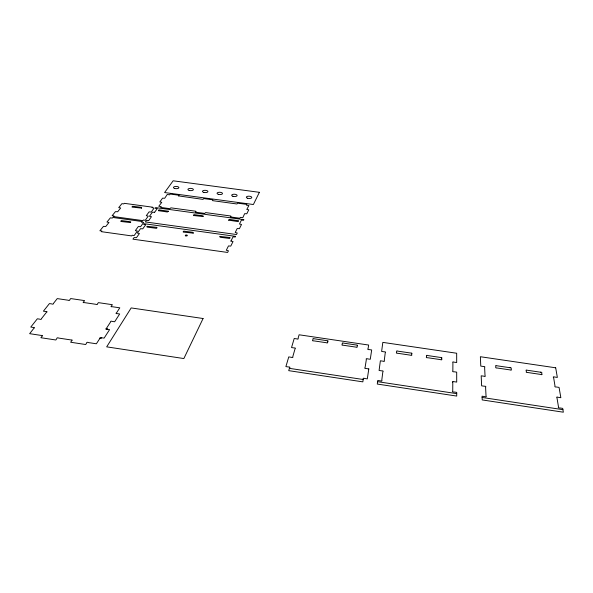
<?xml version="1.0" encoding="UTF-8"?>
<svg xmlns="http://www.w3.org/2000/svg" width="593" height="593" viewBox="0 0 593 593"><rect width="100%" height="100%" fill="white"/><g stroke="black" fill="none" stroke-linecap="round" stroke-linejoin="round"><path stroke-width="0.89" d="M100.024 338.18L96.37 343.784L88.187 342.546A0.801 0.437 -4.8 0 0 87.134 342.354A0.801 0.437 -4.8 0 0 86.711 342.962L85.666 344.518L70.656 342.243L71.738 340.693A0.801 0.437 -5.3 0 0 72.146 340.085A0.801 0.437 -5.3 0 0 71.064 339.952L58.448 338.04A0.808 0.43 -5.8 0 0 57.402 337.847A0.808 0.43 -5.8 0 0 56.943 338.455L55.824 339.989L40.902 337.728L42.066 336.194A0.808 0.43 -6.3 0 0 42.511 335.594A0.808 0.43 -6.3 0 0 41.428 335.46L29.65 333.674L33.949 328.211A0.801 0.415 -6.3 0 0 34.461 327.632A0.801 0.415 -6.3 0 0 33.416 327.462L30.777 327.062L37.344 318.797L39.953 319.182A0.786 0.4 -5.8 0 0 40.984 319.33A0.786 0.4 -5.8 0 0 41.384 318.76L46.506 312.252A0.771 0.393 -5.4 0 0 46.988 311.703A0.771 0.393 -5.4 0 0 45.98 311.547L43.408 311.162L49.434 303.579L51.969 303.95A0.756 0.385 -5 0 0 52.977 304.09A0.756 0.385 -5 0 0 53.348 303.549L57.247 298.605L68.291 300.236A0.749 0.378 -4.3 0 0 69.27 300.406A0.749 0.378 -4.3 0 0 69.677 299.88L70.686 298.561L84.577 300.599L83.606 301.933A0.749 0.378 -3.9 0 0 83.235 302.467A0.749 0.378 -3.9 0 0 84.25 302.586L96.081 304.335A0.741 0.385 -3.5 0 0 97.059 304.505A0.741 0.385 -3.5 0 0 97.445 303.972L98.386 302.638L112.351 304.691L111.454 306.04A0.741 0.385 -3 0 0 111.106 306.574A0.741 0.385 -3 0 0 112.129 306.7L119.801 307.826L116.495 312.904A0.749 0.393 -2.9 0 0 116.095 313.438A0.749 0.393 -2.9 0 0 117.103 313.601L119.675 313.979L114.649 321.777L112.047 321.391A0.763 0.408 -3.3 0 0 111.01 321.243A0.763 0.408 -3.3 0 0 110.683 321.814L106.34 328.485M106.955 329.226L109.594 329.619L104.116 338.129L101.433 337.721M289.399 368.349L363.198 379.498M377.593 381.677L456.714 393.626M482.116 397.466L562.913 409.667M141.542 208.099L132.78 207.172C131.209 207.58 132.365 205.675 133.418 206.357L141.594 207.387L141.542 208.113M230.914 241.069L233.042 241.521L230.766 246.11L228.49 245.925L226.296 250.276L228.446 250.787L227.623 252.448L132.943 239.172L134.092 237.578L136.442 237.697L139.422 233.501L137.346 233.079L140.526 228.668L142.765 228.846L145.678 224.806L143.654 224.347L144.114 223.709L235.599 236.37L235.265 237.03L233.042 236.852L230.922 241.047M154.654 212.235L157.271 208.625L155.307 208.21L155.729 207.617L243.886 219.662L243.582 220.27L241.388 220.159L239.468 224.028L241.514 224.436L239.416 228.676L237.23 228.498L235.206 232.493L237.267 232.997L236.511 234.531L145.389 221.938L146.456 220.463L148.71 220.581L151.467 216.697L149.466 216.297L152.408 212.212L154.64 212.294M452.793 382.174L452.741 391.084A0.808 0.467 12.9 0 0 452.681 391.758A0.808 0.467 12.9 0 0 453.823 391.943L456.714 392.381L456.714 396.065L377.274 384.049L377.756 380.461L380.595 380.891A0.793 0.467 9.3 0 0 381.722 381.047A0.793 0.467 9.3 0 0 381.759 380.372L382.856 371.685A0.778 0.452 9.2 0 0 382.989 371.048A0.778 0.452 9.2 0 0 381.885 370.877L379.09 370.455L380.372 360.789L383.122 361.196A0.763 0.437 9.1 0 0 384.212 361.345A0.763 0.437 9.1 0 0 384.242 360.714L385.272 352.598A0.756 0.423 9 0 0 385.398 351.997A0.756 0.423 9 0 0 384.323 351.834L381.625 351.434L382.826 342.383L456.677 353.243L456.684 362.538L453.941 362.13A0.771 0.423 12.1 0 0 452.859 361.982A0.771 0.423 12.1 0 0 452.904 362.605L452.852 370.929A0.778 0.437 12.3 0 0 452.8 371.559A0.778 0.437 12.3 0 0 453.904 371.737L456.692 372.152L456.706 382.092L453.867 381.662A0.793 0.452 12.6 0 0 452.741 381.507A0.793 0.452 12.6 0 0 452.793 382.174M178.523 195.89L202.954 199.381L203.859 198.596L212.857 199.811L212.487 200.634L236.933 203.977L237.771 203.169L246.836 204.392L246.473 205.208L248.904 205.519L246.792 209.47L248.763 209.818L246.799 213.776L244.65 213.65L242.789 217.727L240.343 217.364L239.824 218.217L230.462 216.942L230.996 216.267L230.551 215.978L205.63 212.583L204.741 213.428L195.445 212.161L196.031 211.493L195.608 211.212L170.866 207.839L169.909 208.677L160.681 207.417L161.244 206.594L158.783 206.268L161.763 202.339L159.821 201.954L162.578 198.144L164.698 198.27L167.233 194.482L169.583 194.823L170.184 194.044L179.123 195.253L178.523 195.875M228.616 220.144L237.289 221.478C238.527 222.242 239.187 220.144 237.8 220.611L229.543 219.425L228.624 220.107M152.171 207.661L154.136 208.047L151.237 212.049L149.088 211.879L146.293 215.674L148.272 216.134L145.255 220.292L143.432 220.003L142.861 220.626L113.589 216.586L113.997 215.941L112.129 215.719L115.457 211.619L117.688 211.738L120.683 207.987L118.719 207.594L121.921 203.644L123.729 203.918L124.278 203.325L152.668 207.202L152.179 207.624M147.094 226.333L147.057 227.104L155.581 228.209C156.708 229.009 157.857 226.837 156.233 227.304L147.094 226.318M441.666 358.224L441.644 359.18A0.763 0.423 11.5 0 1 441.629 359.788A0.763 0.423 11.5 0 1 440.562 359.625L427.583 357.705A0.763 0.423 10.9 0 1 426.523 357.549A0.763 0.423 10.9 0 1 426.552 356.949L426.604 356A0.756 0.423 10.9 0 1 426.634 355.4A0.756 0.423 10.9 0 1 427.694 355.555L440.621 357.468A0.763 0.423 11.5 0 1 441.689 357.623A0.763 0.423 11.5 0 1 441.666 358.224M130.616 222.516L130.69 221.76L122.232 220.685C121.528 219.892 119.727 221.804 121.558 221.552L130.601 222.575M219.973 236.422L220.055 237.237L228.698 238.349C230.032 239.157 230.729 236.829 229.165 237.43L219.973 236.422M141.645 222.019L143.676 222.427L140.571 226.711L138.339 226.533L135.352 230.595L137.398 231.085L134.159 235.547L132.224 235.243L131.668 235.91L101.388 231.678L101.863 231.003L99.898 230.759L103.464 226.356L105.776 226.482L108.986 222.464L106.962 222.049L110.387 217.824L112.255 218.113L112.84 217.468L142.172 221.523L141.653 221.975M203.073 216.541L194.237 215.585C192.777 216.089 193.54 214.058 194.756 214.748L203.028 215.793L203.073 216.556M168.33 211.234L167.367 211.99L159.198 210.789C157.656 211.212 158.702 209.27 159.784 209.966L168.33 211.212M193.177 233.145L184 232.152C182.429 232.649 183.363 230.514 184.556 231.248L193.148 232.345L193.177 233.145M411.712 353.784L411.631 354.733A0.756 0.423 10.2 0 1 411.586 355.333A0.756 0.423 10.2 0 1 410.526 355.177L397.621 353.265A0.756 0.423 9.5 0 1 396.569 353.109A0.756 0.423 9.5 0 1 396.635 352.516L396.732 351.575A0.756 0.423 9.5 0 1 396.791 350.982A0.756 0.423 9.5 0 1 397.844 351.138L410.704 353.035A0.756 0.423 10.1 0 1 411.757 353.191A0.756 0.423 10.1 0 1 411.712 353.784M368.809 368.913L367.297 378.883L364.465 378.453A0.793 0.467 8.4 0 0 363.339 378.297A0.793 0.467 8.4 0 0 363.287 378.964L362.827 381.862L288.732 370.655L289.547 367.83A0.786 0.46 4.4 0 0 289.784 367.193A0.786 0.46 4.4 0 0 288.68 367.015L285.893 366.593L288.761 356.912L291.504 357.327A0.771 0.445 4.6 0 0 292.594 357.483A0.771 0.445 4.6 0 0 292.727 356.853L295.077 348.721A0.756 0.43 4.7 0 0 295.299 348.128A0.756 0.43 4.7 0 0 294.232 347.958L291.534 347.557L294.21 338.499L296.871 338.892A0.741 0.415 4.8 0 0 297.923 339.04A0.741 0.415 4.8 0 0 298.042 338.447L299.102 334.786L368.653 345.044L368.053 348.803A0.749 0.423 8.2 0 0 367.912 349.396A0.749 0.423 8.2 0 0 368.979 349.559L371.678 349.959L370.269 359.276L367.527 358.869A0.763 0.437 8.2 0 0 366.437 358.721A0.763 0.437 8.2 0 0 366.385 359.343L365.066 367.69A0.778 0.452 8.3 0 0 364.917 368.32A0.778 0.452 8.3 0 0 366.022 368.498L368.809 368.913M357.223 345.749L357.053 346.675A0.749 0.423 7.6 0 1 356.949 347.261A0.749 0.423 7.6 0 1 355.904 347.105L343.139 345.222A0.749 0.423 6.9 0 1 342.094 345.067A0.749 0.423 6.9 0 1 342.213 344.481L342.406 343.562A0.741 0.415 6.9 0 1 342.524 342.976A0.741 0.415 6.9 0 1 343.569 343.132L356.282 345.007A0.749 0.423 7.6 0 1 357.327 345.163A0.749 0.423 7.6 0 1 357.223 345.749M327.766 341.383L327.551 342.302A0.749 0.423 6.2 0 1 327.418 342.88A0.749 0.423 6.2 0 1 326.372 342.724L313.69 340.849A0.741 0.415 5.5 0 1 312.652 340.701A0.741 0.415 5.5 0 1 312.8 340.123L313.037 339.211A0.741 0.415 5.5 0 1 313.186 338.633A0.741 0.415 5.5 0 1 314.223 338.788L326.862 340.656A0.741 0.415 6.2 0 1 327.899 340.805A0.741 0.415 6.2 0 1 327.766 341.383M203.08 318.515L183.852 358.557L106.681 346.853L131.179 307.923L203.08 318.515M259.378 192.317L253.381 204.526L164.602 192.547L173.149 180.798L259.378 192.317M555.685 367.801L480.374 356.727L480.775 366.103L483.532 366.511A0.778 0.423 13.4 0 1 484.622 366.682A0.778 0.423 13.4 0 1 484.607 367.297L485.022 375.717A0.786 0.437 13.7 0 1 485.104 376.37A0.786 0.437 13.7 0 1 483.992 376.214L481.19 375.799L481.62 385.828L484.474 386.251A0.801 0.452 14 0 1 485.6 386.436A0.801 0.452 14 0 1 485.585 387.096L486.03 396.109A0.815 0.467 14.4 0 1 486.112 396.806A0.815 0.467 14.4 0 1 484.963 396.643L482.065 396.206L482.22 399.927L563.35 412.202L562.69 408.369L559.74 407.925A0.845 0.467 17.3 0 1 558.576 407.739A0.845 0.467 17.3 0 1 558.51 407.043L556.975 397.799A0.83 0.452 16.9 0 1 556.805 397.11A0.83 0.452 16.9 0 1 557.954 397.266L560.845 397.703L559.066 387.392L556.219 386.97A0.808 0.437 16.4 0 1 555.092 386.792A0.808 0.437 16.4 0 1 555.033 386.139L553.603 377.511A0.801 0.423 16 0 1 553.447 376.866A0.801 0.423 16 0 1 554.551 377.015L557.346 377.43L555.685 367.801M509.958 367.704L496.845 365.77A0.778 0.423 13.8 0 0 495.778 365.614A0.778 0.423 13.8 0 0 495.815 366.222L495.881 367.2A0.778 0.423 13.8 0 0 495.926 367.816A0.778 0.423 13.8 0 0 497.001 367.979L510.165 369.921A0.778 0.423 14.4 0 0 511.248 370.084A0.778 0.423 14.4 0 0 511.188 369.461L511.092 368.483A0.778 0.423 14.3 0 0 511.04 367.868A0.778 0.423 14.3 0 0 509.958 367.704M540.482 372.204L527.288 370.254A0.786 0.423 15 0 0 526.213 370.099A0.786 0.423 15 0 0 526.288 370.714L526.406 371.7A0.786 0.423 15 0 0 526.48 372.322A0.786 0.423 15 0 0 527.562 372.486L540.809 374.442A0.793 0.423 15.5 0 0 541.891 374.606A0.793 0.423 15.5 0 0 541.802 373.975L541.654 372.99A0.786 0.415 15.5 0 0 541.565 372.36A0.786 0.415 15.5 0 0 540.482 372.204M185.757 235.858A1.045 0.482 0.9 0 0 187.366 235.495A1.045 0.482 0.9 0 0 185.854 235.028A1.045 0.482 0.9 0 0 185.757 235.858M174.653 188.47A2.728 1.127 1.1 0 0 178.893 187.677A2.728 1.127 1.1 0 0 174.957 186.536A2.728 1.127 1.1 0 0 174.653 188.47M189.182 190.427A2.728 1.127 1.5 0 0 193.385 189.619A2.728 1.127 1.5 0 0 189.412 188.478A2.728 1.127 1.5 0 0 189.182 190.427M203.755 192.384A2.728 1.134 1.9 0 0 207.921 191.569A2.728 1.134 1.9 0 0 203.918 190.42A2.728 1.134 1.9 0 0 203.755 192.384M218.372 194.348A2.728 1.142 2.3 0 0 222.501 193.526A2.728 1.142 2.3 0 0 218.469 192.369A2.728 1.142 2.3 0 0 218.372 194.348M232.864 196.268A2.728 1.149 2.7 0 0 237.118 195.571A2.728 1.149 2.7 0 0 233.227 194.296A2.728 1.149 2.7 0 0 232.864 196.268M247.563 198.24A2.728 1.149 3.1 0 0 251.788 197.543A2.728 1.149 3.1 0 0 247.859 196.261A2.728 1.149 3.1 0 0 247.563 198.24M106.243 329.241A0.778 0.415 -3.7 0 0 107.4 328.826A0.778 0.415 -3.7 0 0 106.229 328.522A0.778 0.415 -3.7 0 0 106.243 329.241M100.269 338.425A0.793 0.43 -4.1 0 0 101.447 337.988A0.793 0.43 -4.1 0 0 100.261 337.676A0.793 0.43 -4.1 0 0 100.269 338.425"/></g></svg>
